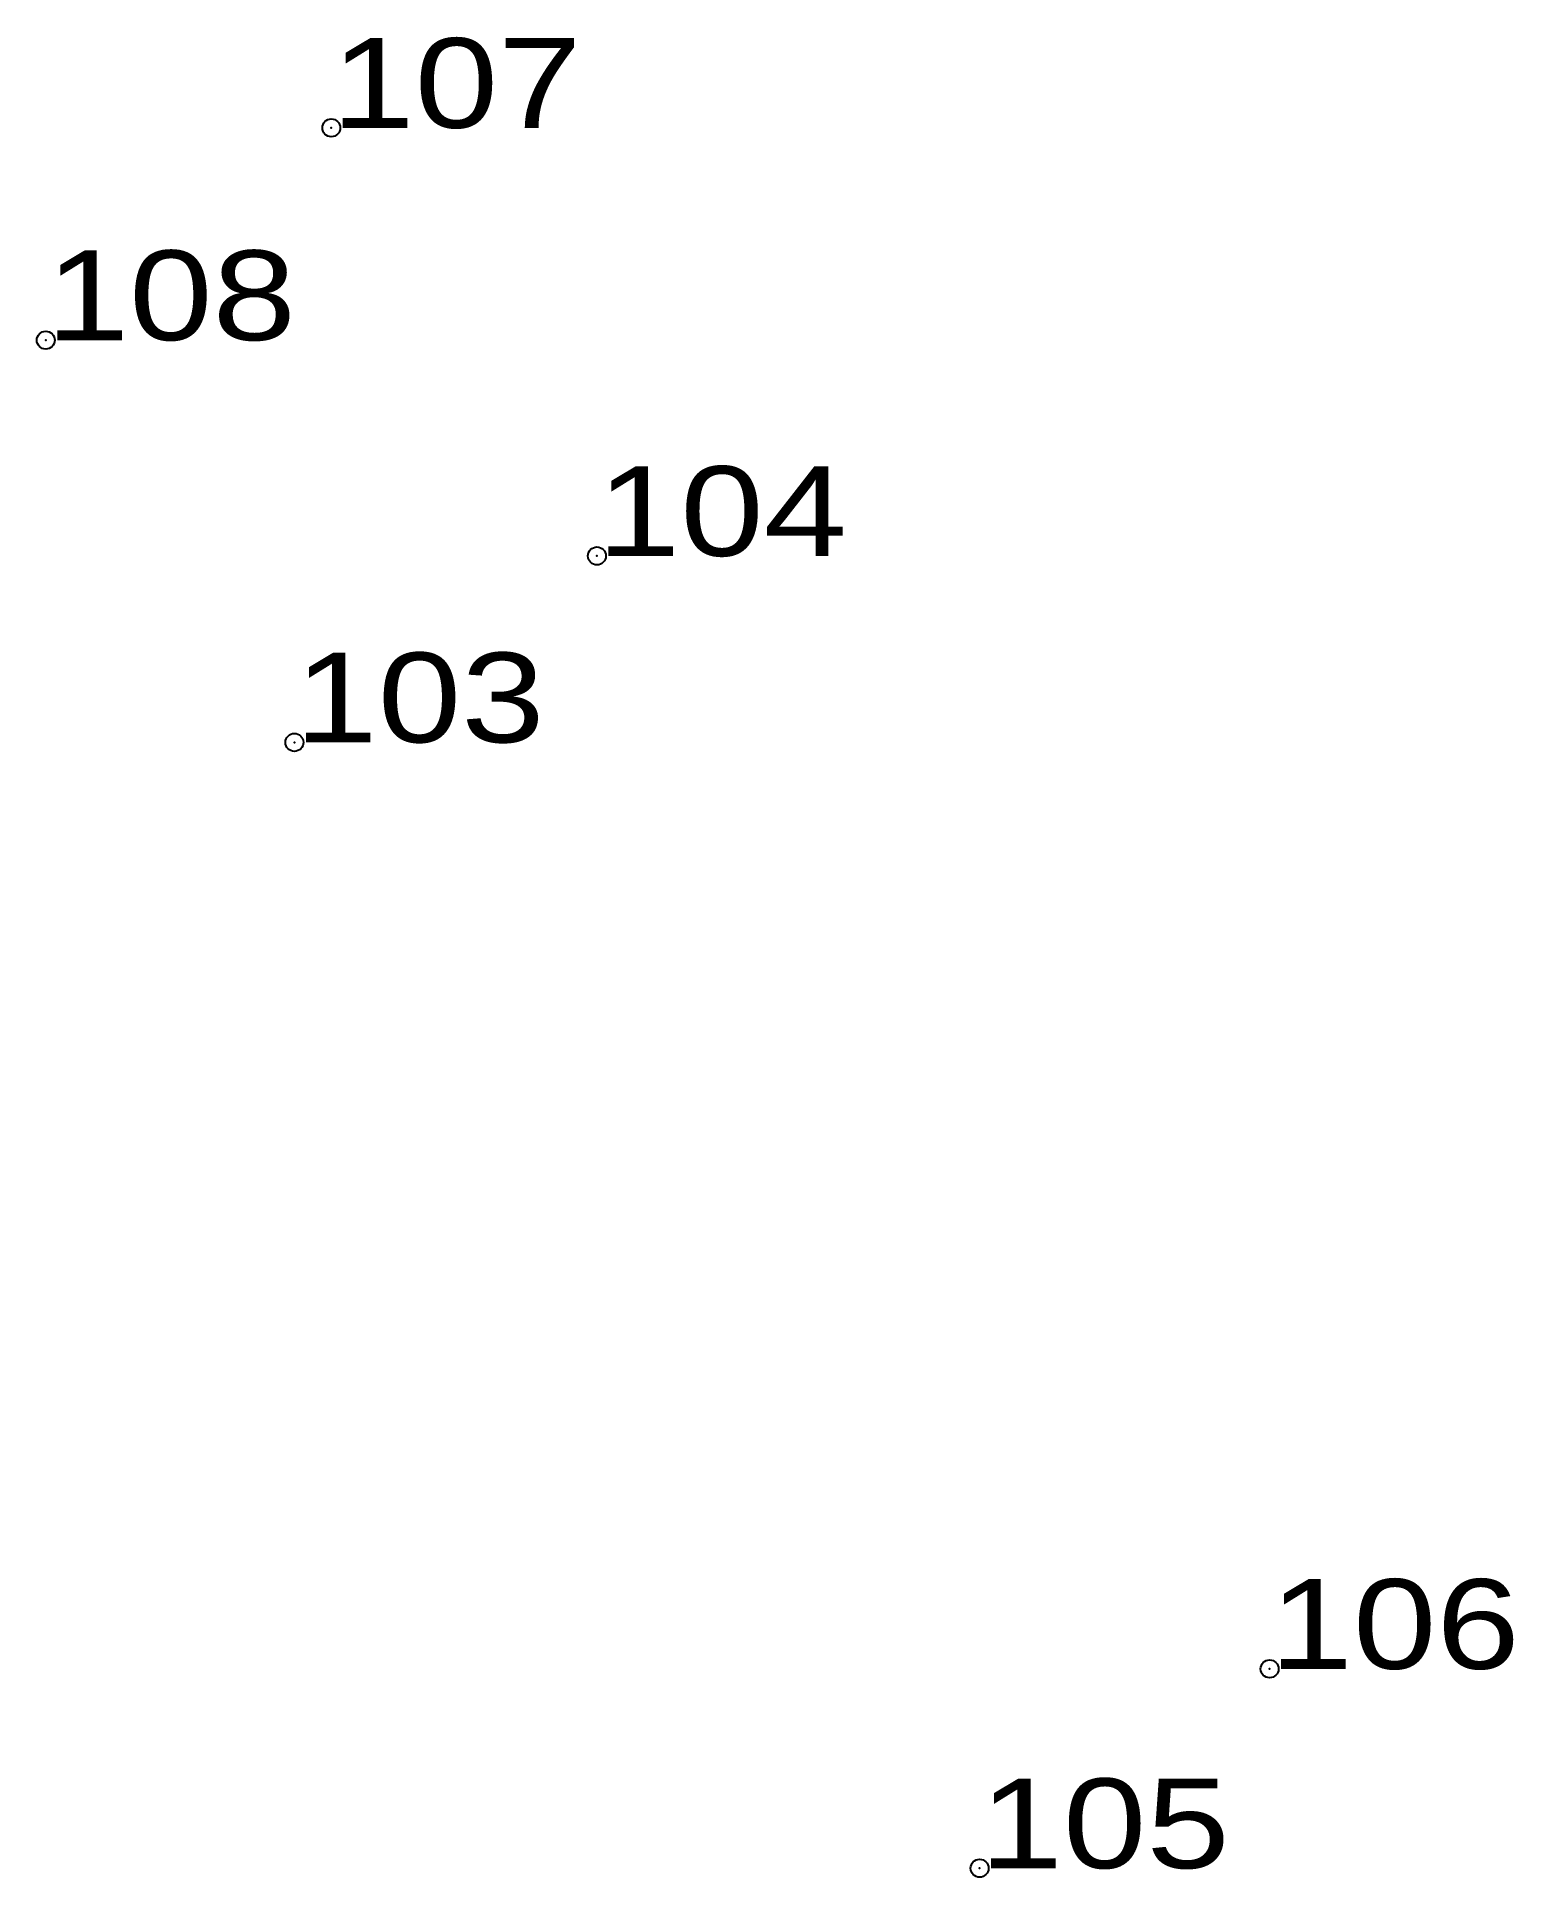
# Model space of a CAD drawing. Header units: metres. Extents: x 536594 to 552760, y 1836182 to 1840810.
# Drawn here: x 536593.5 to 536623.13, y 1836670.34 to 1836707.27 of the extents above.
import ezdxf

# ---------------------------------------------------------------- set-up
doc = ezdxf.new("R2010")
doc.units = ezdxf.units.M
doc.header["$LTSCALE"] = 0.72
doc.header["$PDMODE"] = 32
doc.header["$PDSIZE"] = 0.36
doc.layers.add('12', color=7, linetype='Continuous')
doc.layers.add('7', color=7, linetype='Continuous')

msp = doc.modelspace()

# ---------------------------------------------------------------- linework, layer by layer
at = {"layer": '7'}
for p in [(536599.41, 1836705.44), (536593.68, 1836701.18), (536604.74, 1836696.85), (536598.67, 1836693.11), (536618.24, 1836674.52), (536612.42, 1836670.52)]:
    msp.add_point(p, dxfattribs=at)

# ---------------------------------------------------------------- texts
at = {"layer": '12', "width": 1.25}
for s, p in [('107', (536599.41, 1836705.44)), ('108', (536593.68, 1836701.18)), ('104', (536604.74, 1836696.85)), ('103', (536598.67, 1836693.11)), ('106', (536618.24, 1836674.52)), ('105', (536612.42, 1836670.52))]:
    msp.add_text(s, height=1.8, dxfattribs=at).set_placement(p)

doc.saveas('drawing.dxf')
